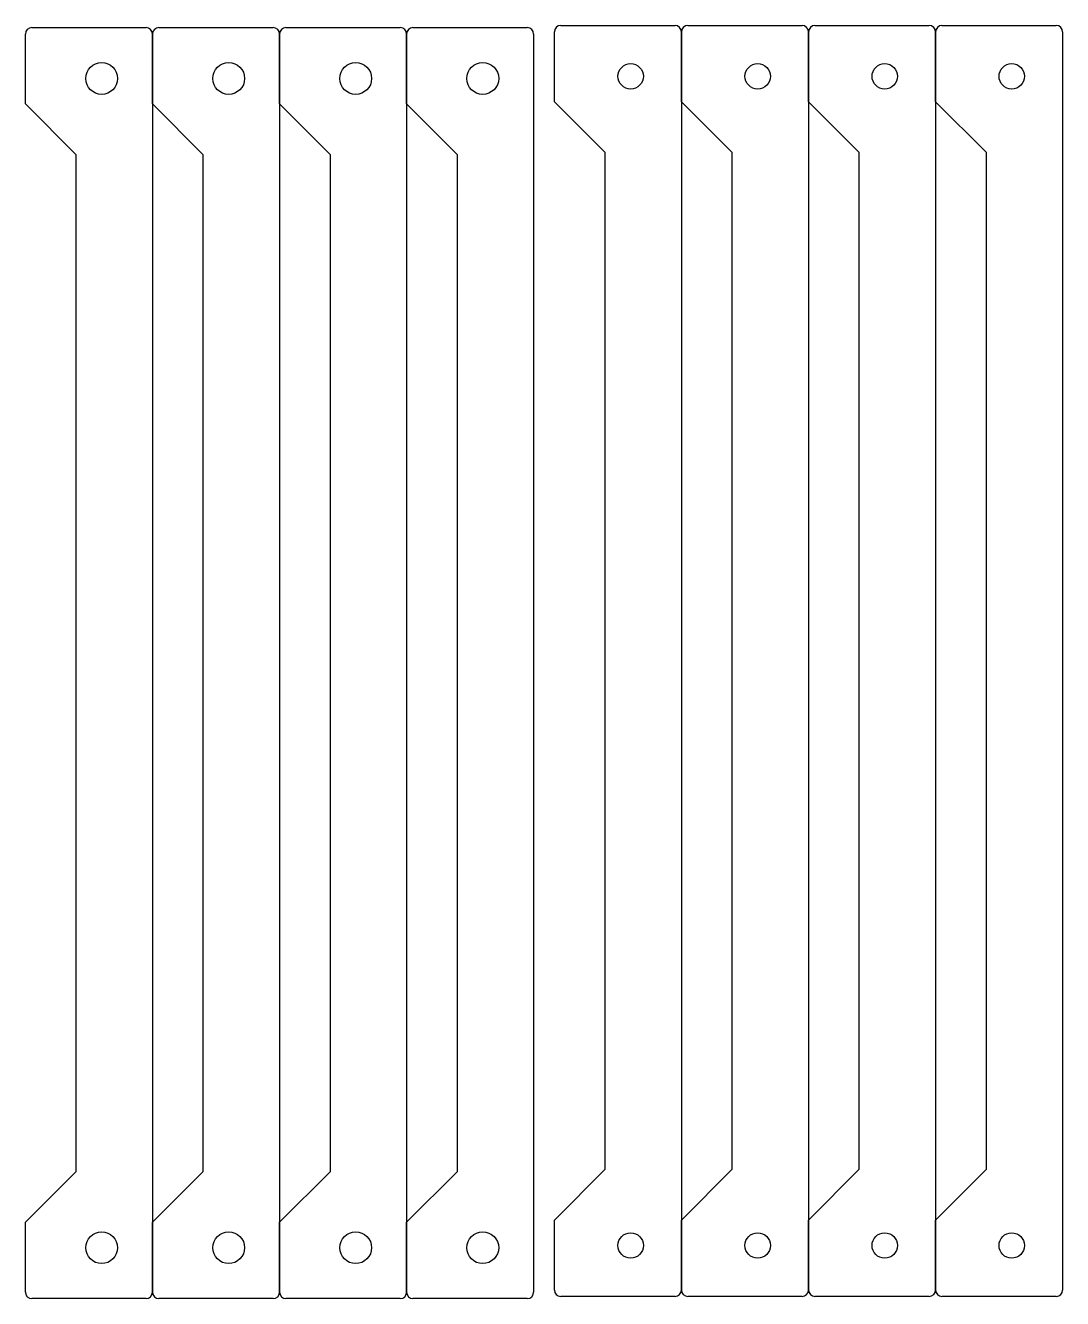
# Model space of a CAD drawing. Header units: millimetres. Extents: x 139 to 303, y 171 to 372.
import ezdxf

# ---------------------------------------------------------------- set-up
doc = ezdxf.new("R2010")
doc.units = ezdxf.units.MM
for name, color, linetype in [('SIDE_FRAME_BOTTO', 7, 'Continuous'), ('SIDE_FRAME_TOP', 7, 'Continuous'), ('默认设置', 7, 'Continuous')]:
    doc.layers.add(name, color=color, linetype=linetype)

# ---------------------------------------------------------------- blocks, each defined once
blk = doc.blocks.new('SE')
at = {"layer": 'SIDE_FRAME_BOTTO', "color": 7, "linetype": 'Continuous'}
for p, q in [((140.31, 371.38), (158.31, 371.38)), ((139.31, 359.38), (139.31, 370.38)), ((159.31, 370.38), (159.31, 172.38)), ((147.31, 351.38), (139.31, 359.38)), ((147.31, 191.38), (147.31, 351.38)), ((139.31, 183.38), (147.31, 191.38)), ((139.31, 172.38), (139.31, 183.38)), ((158.31, 171.38), (140.31, 171.38))]:
    blk.add_line(p, q, dxfattribs=at)
for centre in [(151.31, 363.38), (151.31, 179.38)]:
    blk.add_circle(centre, 2.5, dxfattribs=at)
for centre, start, end in [((140.31, 370.38), 90, 180), ((158.31, 370.38), 0, 90), ((140.31, 172.38), 180, 270), ((158.31, 172.38), 270, 0)]:
    blk.add_arc(centre, 1, start, end, dxfattribs=at)
blk = doc.blocks.new('SE1')
at = {"layer": 'SIDE_FRAME_TOP', "color": 7, "linetype": 'Continuous'}
for p, q in [((222.59, 359.72), (222.59, 370.72)), ((223.59, 371.72), (241.59, 371.72)), ((242.59, 370.72), (242.59, 172.72)), ((230.59, 351.72), (222.59, 359.72)), ((230.59, 191.72), (230.59, 351.72)), ((222.59, 183.72), (230.59, 191.72)), ((222.59, 172.72), (222.59, 183.72)), ((241.59, 171.72), (223.59, 171.72))]:
    blk.add_line(p, q, dxfattribs=at)
for centre in [(234.59, 363.72), (234.59, 179.72)]:
    blk.add_circle(centre, 2, dxfattribs=at)
for centre, start, end in [((223.59, 370.72), 90, 180), ((241.59, 370.72), 0, 90), ((223.59, 172.72), 180, 270), ((241.59, 172.72), 270, 0)]:
    blk.add_arc(centre, 1, start, end, dxfattribs=at)
blk = doc.blocks.new('SE2')
at = {"layer": 'SIDE_FRAME_BOTTO', "color": 7, "linetype": 'Continuous'}
for p, q in [((160.31, 371.38), (178.31, 371.38)), ((159.31, 359.38), (159.31, 370.38)), ((179.31, 370.38), (179.31, 172.38)), ((167.31, 351.38), (159.31, 359.38)), ((167.31, 191.38), (167.31, 351.38)), ((159.31, 183.38), (167.31, 191.38)), ((159.31, 172.38), (159.31, 183.38)), ((178.31, 171.38), (160.31, 171.38))]:
    blk.add_line(p, q, dxfattribs=at)
for centre in [(171.31, 363.38), (171.31, 179.38)]:
    blk.add_circle(centre, 2.5, dxfattribs=at)
for centre, start, end in [((160.31, 370.38), 90, 180), ((178.31, 370.38), 0, 90), ((160.31, 172.38), 180, 270), ((178.31, 172.38), 270, 0)]:
    blk.add_arc(centre, 1, start, end, dxfattribs=at)
blk = doc.blocks.new('SE3')
at = {"layer": 'SIDE_FRAME_TOP', "color": 7, "linetype": 'Continuous'}
for p, q in [((242.59, 359.72), (242.59, 370.72)), ((243.59, 371.72), (261.59, 371.72)), ((262.59, 370.72), (262.59, 172.72)), ((250.59, 351.72), (242.59, 359.72)), ((250.59, 191.72), (250.59, 351.72)), ((242.59, 183.72), (250.59, 191.72)), ((242.59, 172.72), (242.59, 183.72)), ((261.59, 171.72), (243.59, 171.72))]:
    blk.add_line(p, q, dxfattribs=at)
for centre in [(254.59, 363.72), (254.59, 179.72)]:
    blk.add_circle(centre, 2, dxfattribs=at)
for centre, start, end in [((243.59, 370.72), 90, 180), ((261.59, 370.72), 0, 90), ((243.59, 172.72), 180, 270), ((261.59, 172.72), 270, 0)]:
    blk.add_arc(centre, 1, start, end, dxfattribs=at)
blk = doc.blocks.new('SE4')
at = {"layer": 'SIDE_FRAME_BOTTO', "color": 7, "linetype": 'Continuous'}
for p, q in [((180.31, 371.38), (198.31, 371.38)), ((179.31, 359.38), (179.31, 370.38)), ((199.31, 370.38), (199.31, 172.38)), ((187.31, 351.38), (179.31, 359.38)), ((187.31, 191.38), (187.31, 351.38)), ((179.31, 183.38), (187.31, 191.38)), ((179.31, 172.38), (179.31, 183.38)), ((198.31, 171.38), (180.31, 171.38))]:
    blk.add_line(p, q, dxfattribs=at)
for centre in [(191.31, 363.38), (191.31, 179.38)]:
    blk.add_circle(centre, 2.5, dxfattribs=at)
for centre, start, end in [((180.31, 370.38), 90, 180), ((198.31, 370.38), 0, 90), ((180.31, 172.38), 180, 270), ((198.31, 172.38), 270, 0)]:
    blk.add_arc(centre, 1, start, end, dxfattribs=at)
blk = doc.blocks.new('SE5')
at = {"layer": 'SIDE_FRAME_TOP', "color": 7, "linetype": 'Continuous'}
for p, q in [((262.59, 359.72), (262.59, 370.72)), ((263.59, 371.72), (281.59, 371.72)), ((282.59, 370.72), (282.59, 172.72)), ((270.59, 351.72), (262.59, 359.72)), ((270.59, 191.72), (270.59, 351.72)), ((262.59, 183.72), (270.59, 191.72)), ((262.59, 172.72), (262.59, 183.72)), ((281.59, 171.72), (263.59, 171.72))]:
    blk.add_line(p, q, dxfattribs=at)
for centre in [(274.59, 363.72), (274.59, 179.72)]:
    blk.add_circle(centre, 2, dxfattribs=at)
for centre, start, end in [((263.59, 370.72), 90, 180), ((281.59, 370.72), 0, 90), ((263.59, 172.72), 180, 270), ((281.59, 172.72), 270, 0)]:
    blk.add_arc(centre, 1, start, end, dxfattribs=at)
blk = doc.blocks.new('SE6')
at = {"layer": 'SIDE_FRAME_BOTTO', "color": 7, "linetype": 'Continuous'}
for p, q in [((200.31, 371.38), (218.31, 371.38)), ((199.31, 359.38), (199.31, 370.38)), ((219.31, 370.38), (219.31, 172.38)), ((207.31, 351.38), (199.31, 359.38)), ((207.31, 191.38), (207.31, 351.38)), ((199.31, 183.38), (207.31, 191.38)), ((199.31, 172.38), (199.31, 183.38)), ((218.31, 171.38), (200.31, 171.38))]:
    blk.add_line(p, q, dxfattribs=at)
for centre in [(211.31, 363.38), (211.31, 179.38)]:
    blk.add_circle(centre, 2.5, dxfattribs=at)
for centre, start, end in [((200.31, 370.38), 90, 180), ((218.31, 370.38), 0, 90), ((200.31, 172.38), 180, 270), ((218.31, 172.38), 270, 0)]:
    blk.add_arc(centre, 1, start, end, dxfattribs=at)
blk = doc.blocks.new('SE7')
at = {"layer": 'SIDE_FRAME_TOP', "color": 7, "linetype": 'Continuous'}
for p, q in [((282.59, 359.72), (282.59, 370.72)), ((283.59, 371.72), (301.59, 371.72)), ((302.59, 370.72), (302.59, 172.72)), ((290.59, 351.72), (282.59, 359.72)), ((290.59, 191.72), (290.59, 351.72)), ((282.59, 183.72), (290.59, 191.72)), ((282.59, 172.72), (282.59, 183.72)), ((301.59, 171.72), (283.59, 171.72))]:
    blk.add_line(p, q, dxfattribs=at)
for centre in [(294.59, 363.72), (294.59, 179.72)]:
    blk.add_circle(centre, 2, dxfattribs=at)
for centre, start, end in [((283.59, 370.72), 90, 180), ((301.59, 370.72), 0, 90), ((283.59, 172.72), 180, 270), ((301.59, 172.72), 270, 0)]:
    blk.add_arc(centre, 1, start, end, dxfattribs=at)

msp = doc.modelspace()

# ---------------------------------------------------------------- block references
at = {"layer": '默认设置'}
for name in ['SE', 'SE2', 'SE4', 'SE6', 'SE1', 'SE3', 'SE5', 'SE7']:
    msp.add_blockref(name, (0, 0), dxfattribs=at)

doc.saveas('drawing.dxf')
